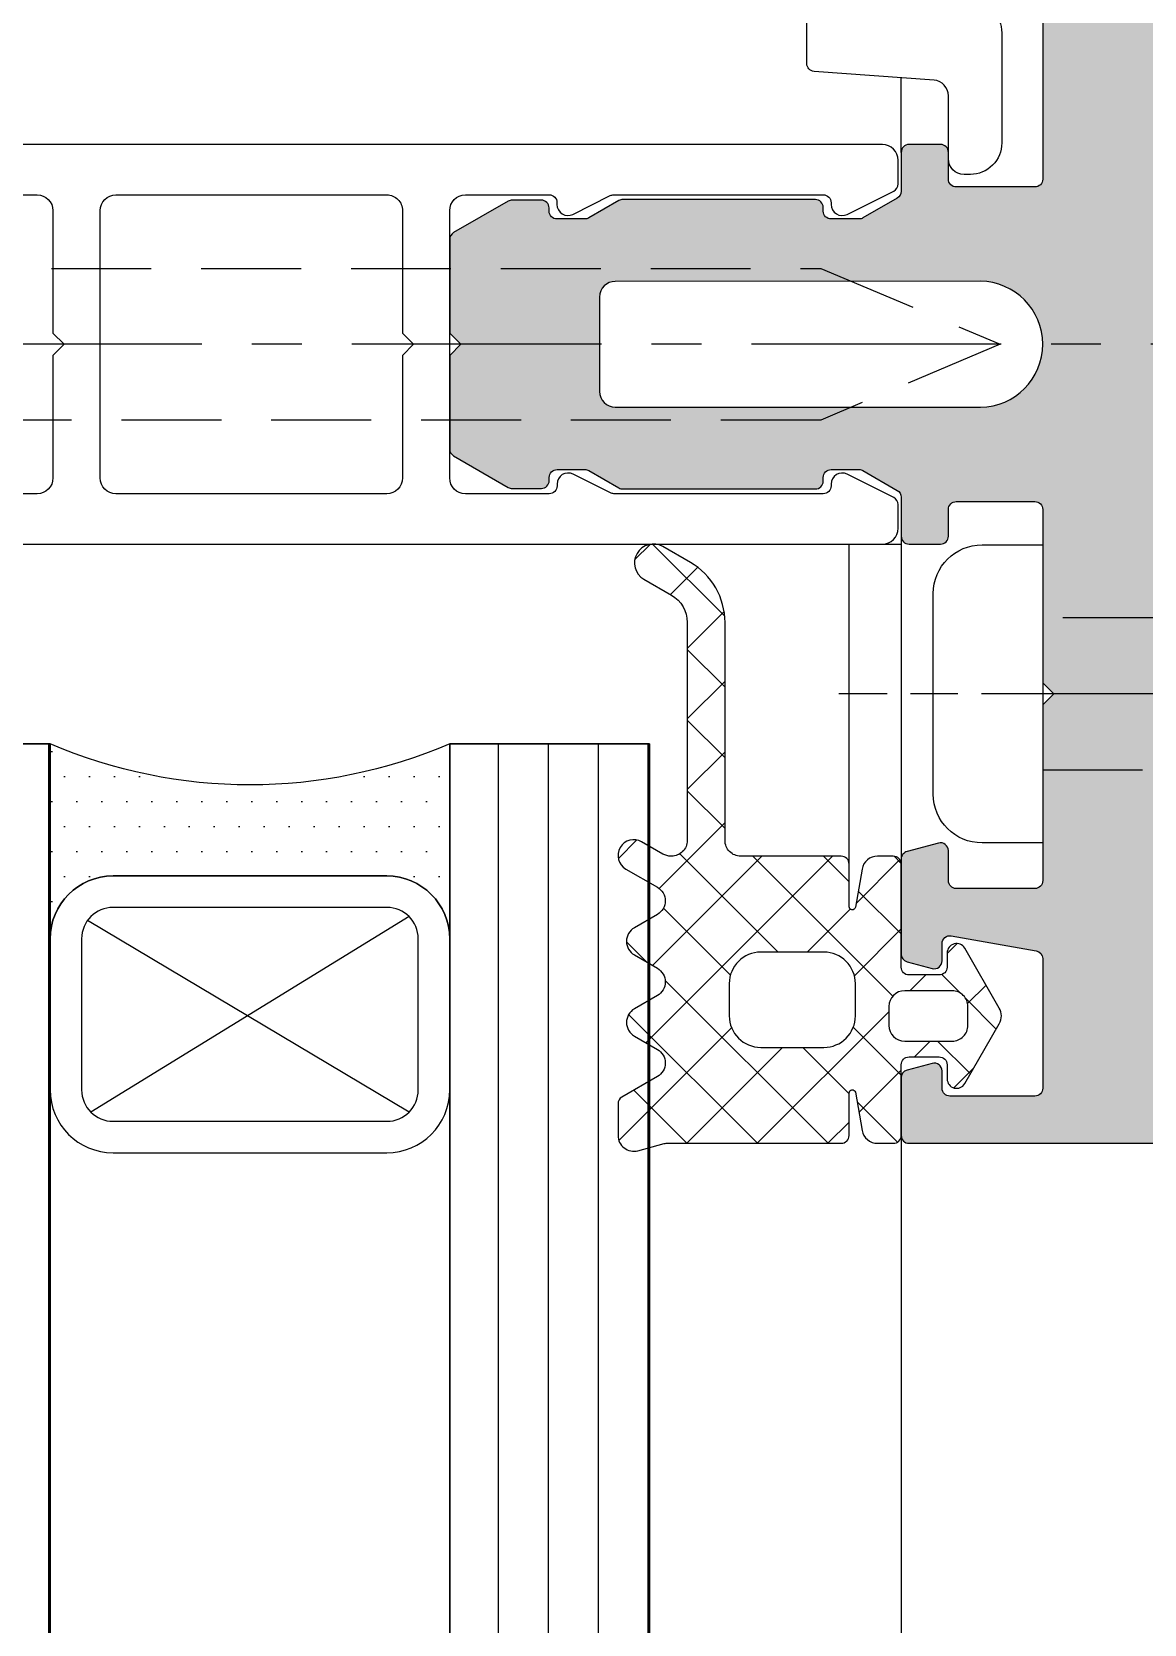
# Model space of a CAD drawing. Header units: millimetres. Extents: x -17234 to -8874, y -2869 to 1211.
# Drawn here: x -16374 to -16338.7, y -516.3 to -465.6 of the extents above; entities that cross this region are included whole.
import ezdxf

# ---------------------------------------------------------------- set-up
doc = ezdxf.new("R2010")
doc.units = ezdxf.units.MM
for name, pattern in [('ACAD_ISO07W100', [3, 0, -3]), ('AM_ISO08W050x2', [9, 6, -0.75, 1.5, -0.75]), ('CENTER', [50.800000000000004, 31.75, -6.35, 6.35, -6.35]), ('DASHED2', [9.524999999999999, 6.35, -3.175])]:
    doc.linetypes.add(name, pattern=pattern)
doc.layers.get('Defpoints').update_dxf_attribs({"linetype": 'ACAD_ISO07W100', "true_color": 0x105689})
for name, color, linetype in [('Centerline', 6, 'CENTER'), ('Gasket EPDM', 32, 'Continuous'), ('Gasket Silicone', 20, 'Continuous'), ('Glass', 4, 'Continuous'), ('Profile', 1, 'Continuous'), ('Profile View', 9, 'Continuous'), ('PVC Spacer', 3, 'Continuous'), ('Screw', 9, 'Continuous'), ('Thermal Break', 3, 'Continuous')]:
    doc.layers.add(name, color=color, linetype=linetype)

# ---------------------------------------------------------------- blocks, each defined once
blk = doc.blocks.new('*U4')
at = {"layer": 'Glass', "ltscale": 0.5}
h = blk.add_hatch(dxfattribs=at)
h.set_pattern_fill('ANSI31', color=5, scale=0.5, angle=45)
h.set_pattern_definition([(90, (0, -0.6999999999979991), (-1.5875, 3.33066907387547e-16), [])])
h.paths.add_polyline_path([(0, 74.300000000002), (6.349999999999909, 74.300000000002), (6.349999999999909, 0), (0, 0)])
h.paths.add_polyline_path([(25.39999999999986, 0), (19.04999999999995, 0), (19.04999999999995, 74.300000000002), (25.39999999999986, 74.300000000002)])
at = {"layer": 'Glass'}
h = blk.add_hatch(dxfattribs=at)
h.set_pattern_fill('DOTS', color=9, scale=0.5)
h.set_pattern_definition([(0, (-1613.788650515187, -1630.791331682484), (0.396875, 0.79375), [0, -0.79375])])
h.paths.add_polyline_path([(17.04999999999995, 4.199999999999999), (8.349999999999909, 4.199999999999999, -0.414213562373095), (6.349999999999909, 6.199999999999998), (6.349999999999909, -1.77635683940025e-15, -0.2058701850370426), (19.04999999999995, -1.77635683940025e-15), (19.04999999999995, 6.199999999999999, -0.4142135623730951)])
at = {"layer": 'Defpoints', "linetype": 'ByBlock', "ltscale": 0.5}
for points in [[(0, 74.300000000002), (6.349999999999909, 74.300000000002), (6.349999999999909, 0), (0, 0)], [(25.39999999999986, 0), (19.04999999999995, 0), (19.04999999999995, 74.300000000002), (25.39999999999986, 74.300000000002)]]:
    blk.add_lwpolyline(points, close=True, dxfattribs=at)
at = {"layer": 'Glass'}
for points in [[(0, 74.300000000002), (0, 0), (6.349999999999909, 0), (6.349999999999909, 74.300000000002)], [(19.04999999999995, 74.300000000002), (19.04999999999995, 0), (25.39999999999986, 0), (25.39999999999986, 74.300000000002)]]:
    blk.add_lwpolyline(points, dxfattribs=at)
at = {"layer": 'Glass', "color": 3}
for points in [[(19.04999999999995, 6.199999999999999), (19.04999999999995, 11, 0.4142135623730951), (17.04999999999995, 13), (8.349999999999909, 13, 0.4142135623730951), (6.349999999999909, 11), (6.349999999999909, 6.199999999999999, 0.4142135623730951), (8.349999999999909, 4.199999999999999), (17.04999999999995, 4.199999999999999, 0.4142135623730951)], [(18.04999999999995, 6.199999999999999), (18.04999999999995, 11, 0.414213562373095), (17.04999999999995, 12), (8.349999999999909, 12, 0.414213562373095), (7.349999999999909, 11), (7.349999999999909, 6.199999999999999, 0.414213562373095), (8.349999999999909, 5.199999999999999), (17.04999999999995, 5.199999999999999, 0.414213562373095)]]:
    blk.add_lwpolyline(points, format="xyb", close=True, dxfattribs=at)
at = {"layer": 'Glass', "color": 9}
for points in [[(7.64289321881347, 5.49289321881356), (17.75710678118639, 11.70710678118667)], [(7.64289321881347, 11.70710678118644), (17.86423487550928, 5.619464413231707)]]:
    blk.add_lwpolyline(points, dxfattribs=at)
blk.add_lwpolyline([(6.349999999999909, 0, -0.2058701850370426), (19.04999999999995, 0), (19.04999999999995, 6.199999999999999, -0.4142135623730951), (17.04999999999995, 4.199999999999999), (8.349999999999909, 4.199999999999999, -0.4142135623730951), (6.349999999999909, 6.199999999999998)], format="xyb", close=True, dxfattribs=at)
blk = doc.blocks.new('GG - 01')
at = {"layer": 'Gasket EPDM', "ltscale": 0.5}
h = blk.add_hatch(dxfattribs=at)
h.set_pattern_fill('ANSI37', color=5, scale=0.5, style=0)
h.set_pattern_definition([(45, (16923.13597728441, 487.5036104391235), (-1.122532015133644, 1.122532015133644), []), (135, (16923.13597728441, 487.5036104391235), (-1.122532015133644, -1.122532015133644), [])])
edge = h.paths.add_edge_path(flags=16)
edge.add_arc((-2.456698961395585, -4.827477994350676), 0.999999999999698, -90.00000000001728, 1.7280399333685637e-11, ccw=False)
edge.add_line((-2.456698961395887, -5.827477994350375), (-4.465798961398832, -5.827477994349238))
edge.add_arc((-4.465798961398537, -4.827477994348943), 1.000000000000295, 180.0000000000169, 269.9999999999831, ccw=False)
edge.add_line((-5.465798961398832, -4.827477994349238), (-5.465798961398832, -3.800001866927573))
edge.add_arc((-4.465798961398537, -3.800001866927868), 1.000000000000295, 90.00000000001688, 179.9999999999831, ccw=False)
edge.add_line((-4.465798961398832, -2.800001866927573), (-2.456698961395887, -2.800001866926436))
edge.add_arc((-2.456698961395585, -3.800001866926134), 0.999999999999698, -1.7280399333685637e-11, 90.00000000001728, ccw=False)
edge.add_line((-1.456698961395887, -3.800001866926436), (-1.456698961395887, -4.827477994350375))
edge = h.paths.add_edge_path()
edge.add_arc((-8.000000000000213, -7.458536453019235), 0.4999999999999999, 300.0000000000282, 419.9999999999718)
edge.add_line((-7.75, -7.025523751127139), (-8.482050807557243, -6.602874020323156))
edge.add_arc((-8.232050807556735, -6.169861318431231), 0.4999999999999997, 120.00000000006719, 239.9999999999328, ccw=False)
edge.add_line((-8.482050807557243, -5.736848616539305), (-7.75, -5.314198885735323))
edge.add_arc((-8.000000000000115, -4.88118618384317), 0.5000000000000003, 300.0000000000152, 419.9999999999848)
edge.add_line((-7.75, -4.448173481951017), (-8.482050807557243, -4.025523751147261))
edge.add_arc((-8.232050807556735, -3.592511049255336), 0.4999999999999997, 120.00000000006719, 239.9999999999328, ccw=False)
edge.add_line((-8.482050807557243, -3.15949834736341), (-7.75, -2.736848616559428))
edge.add_arc((-8.00000000000031, -2.303835914667388), 0.4999999999999996, 300.0000000000412, 419.9999999999588)
edge.add_line((-7.75, -1.870823212775349), (-8.874999999989086, -1.221304159940132))
edge.add_arc((-8.749999999989212, -1.004797808994095), 0.249999999999874, 180.0000000006814, 240.0000000000167, ccw=False)
edge.add_line((-8.999999999989086, -1.004797808997068), (-9, 0.0003111022266466534))
edge.add_arc((-8.499999999999089, 0.0003111022268556529), 0.5000000000009113, 74.99999999992588, 179.9999999999197, ccw=False)
edge.add_line((-8.370590477446967, 0.4832740153721033), (-7.531791636873095, 0.2585185434287496))
edge.add_arc((-7.467086875598413, 0.4999999999906641), 0.2499999999897547, 254.999999999596, 269.9999999995868)
edge.add_line((-7.467086875600216, 0.2500000000009095), (-1.90517973669921, 0.2500000000009095))
edge.add_arc((-1.90517973669921, 9.09508579560736e-13), 0.25, 0, 90, ccw=False)
edge.add_line((-1.65517973669921, 9.094947017729282e-13), (-1.65517973669921, -1.355333104784677))
edge.add_arc((-1.555179736698301, -1.355333104786262), 0.1000000000009096, 179.9999999990918, 350.0000000009825)
edge.add_line((-1.456698961395887, -1.372697922551424), (-1.24342759702995, -0.16317591116524))
edge.add_arc((-0.7510237205223182, -0.2500000000009916), 0.500000000001901, 89.99999999980389, 169.9999999997724, ccw=False)
edge.add_line((-0.7510237205206067, 0.2500000000009095), (-0.249999999992724, 0.2500000000009095))
edge.add_arc((-0.2499999999972147, 3.694822225952521e-12), 0.2499999999972147, -8.46796410769457e-10, 89.9999999989708, ccw=False)
edge.add_line((0, 0), (0, -2.248338335070002))
edge.add_arc((0.25, -2.248338335070002), 0.25, 180, 270)
edge.add_line((0.25, -2.498338335070002), (1.202190357260406, -2.498338335070002))
edge.add_arc((1.203502841082234, -2.240432973307411), 0.2579087013647964, 269.7084235318334, 358.243507031785)
edge.add_line((1.461290357256075, -2.248338335070002), (1.461290357256075, -1.79833833506973))
edge.add_arc((1.761290357258013, -1.79833833507044), 0.3000000000019374, 29.99999999996311, 179.9999999998644, ccw=False)
edge.add_line((2.021097978395119, -1.648338335069639), (3.119023930419644, -3.550001866927232))
edge.add_arc((2.686011228527425, -3.800001866927232), 0.4999999999999999, -30.000000000000114, 30.000000000000114, ccw=False)
edge.add_line((3.119023930419644, -4.050001866927232), (2.021097978395119, -5.951665398784371))
edge.add_arc((1.761290357258013, -5.80166539878357), 0.3000000000019375, 180.0000000001357, 330.0000000000369, ccw=False)
edge.add_line((1.461290357256075, -5.80166539878428), (1.461290357256075, -5.351665398784007))
edge.add_arc((1.203502841082234, -5.359570760546599), 0.2579087013647965, 1.756492968214997, 90.29157646816661)
edge.add_line((1.202190357260406, -5.101665398784007), (0.25, -5.101665398784007))
edge.add_arc((0.25, -5.351665398784007), 0.25, 90, 180)
edge.add_line((0, -5.351665398784007), (7.275957614183426e-12, -8.627476127416458))
edge.add_arc((-0.2499999999935199, -8.627476127416458), 0.2500000000007958, -89.99999999981759, 0, ccw=False)
edge.add_line((-0.249999999992724, -8.877476127417253), (-0.7510237205206067, -8.877476127417253))
edge.add_arc((-0.7510237205223182, -8.377476127415353), 0.5000000000019007, 190.0000000002276, 270.0000000001961, ccw=False)
edge.add_line((-1.24342759702995, -8.464300216251104), (-1.456698961395887, -7.25477820486492))
edge.add_arc((-1.555179736698301, -7.272143022630082), 0.1000000000009094, 9.999999999017358, 180.0000000009084)
edge.add_line((-1.65517973669921, -7.272143022631667), (-1.65517973669921, -8.627476127417253))
edge.add_arc((-1.90517973669921, -8.627476127417253), 0.25, -90, 0, ccw=False)
edge.add_line((-1.90517973669921, -8.877476127417253), (-5.099999999987631, -8.877476127417253))
edge.add_arc((-5.099999999987631, -9.377476127417253), 0.5, 90, 180.000000000013)
edge.add_line((-5.599999999987631, -9.377476127417367), (-5.599999999983993, -16.30817414006583))
edge.add_arc((-7.799999999985766, -16.30817414006576), 2.200000000001773, 300.0000000000704, 359.99999999999824, ccw=False)
edge.add_line((-6.699999999982538, -18.21343002839171), (-7.576738509371353, -18.71961524279709))
edge.add_arc((-7.876738509374263, -18.20000000052278), 0.6000000000046156, 120.0000000000664, 300.00000000006645, ccw=False)
edge.add_line((-8.176738509377174, -17.68038475824847), (-7.299999999995634, -17.17419954384854))
edge.add_arc((-7.799999999995978, -16.30817414006391), 1.000000000000343, 300.0000000000114, 359.999999999942)
edge.add_line((-6.799999999995634, -16.30817414006492), (-6.799999999995634, -9.377476127417594))
edge.add_arc((-7.299999999995634, -9.377476127417253), 0.5, 359.9999999999609, 450)
edge.add_line((-7.299999999995634, -8.877476127417253), (-7.323701012715901, -8.877476127417253))
edge.add_arc((-7.323701012715786, -9.377476127417253), 0.5, 90.00000000001312, 120.0000000000152)
edge.add_line((-7.573701012715901, -8.9444634255251), (-8.25, -9.334924827885743))
edge.add_arc((-8.499999999998181, -8.901912125993249), 0.4999999999993284, 119.99999999980369, 299.9999999998037, ccw=False)
edge.add_line((-8.749999999996362, -8.468899424100755), (-7.75, -7.891549154911331))
edge = h.paths.add_edge_path(flags=16)
edge.add_arc((1.620370595716071, -4.100003733857324), 0.499999999999869, -90.00000000001512, 1.5120349416974932e-11, ccw=False)
edge.add_line((1.62037059571594, -4.600003733857193), (0.1112705957129947, -4.600003733855374))
edge.add_arc((0.1112705957134494, -4.100003733854919), 0.5000000000004547, 180.0000000002084, 269.9999999999479, ccw=False)
edge.add_line((-0.3887294042870053, -4.100003733856738), (-0.3887294042870053, -3.499999999996362))
edge.add_arc((0.1112705957125399, -3.499999999997272), 0.4999999999995453, 89.99999999994787, 179.9999999998958, ccw=False)
edge.add_line((0.1112705957129947, -2.999999999997726), (1.62037059571594, -2.999999999995907))
edge.add_arc((1.620370595716071, -3.499999999995776), 0.499999999999869, -1.5006662579253316e-11, 90.000000000015, ccw=False)
edge.add_line((2.12037059571594, -3.499999999995907), (2.12037059571594, -4.100003733857193))
blk.add_lwpolyline([(-7.75, -7.891549154911331, 0.5773502691892974), (-7.75, -7.025523751127139), (-8.482050807557243, -6.602874020323156, -0.5773502691888426), (-8.482050807557243, -5.736848616539305), (-7.75, -5.314198885735323, 0.577350269189449), (-7.75, -4.448173481951017), (-8.482050807557243, -4.025523751147261, -0.5773502691888426), (-8.482050807557243, -3.15949834736341), (-7.75, -2.736848616559428, 0.5773502691891458), (-7.75, -1.870823212775349), (-8.874999999989086, -1.221304159940132, -0.2679491924280138), (-8.999999999989086, -1.004797808997068), (-9, 0.0003111022266466534), (-9, 0.0003111022275561481, -0.4931454260312705), (-8.370590477446967, 0.4832740153721033), (-7.531791636873095, 0.2585185434287496, 0.06554346281519802), (-7.467086875600216, 0.2500000000009095), (-1.90517973669921, 0.2500000000009095, -0.4142135623730951), (-1.65517973669921, 9.094947017729282e-13), (-1.65517973669921, -1.355333104784677, 0.9163311740325999), (-1.456698961395887, -1.372697922551424), (-1.24342759702995, -0.16317591116524, -0.3639702342660466), (-0.7510237205206067, 0.2500000000009095), (-0.249999999992724, 0.2500000000009095, -0.4142135623721627), (0, 0), (0, -2.248338335070002, 0.4142135623730951), (0.25, -2.498338335070002), (1.202190357260406, -2.498338335070002, 0.4067446540325116), (1.461290357256075, -2.248338335070002), (1.461290357256075, -1.79833833506973, -0.7673269879782757), (2.021097978395119, -1.648338335069639), (3.119023930419644, -3.550001866927232, -0.2679491924311227), (3.119023930419644, -4.050001866927232), (2.021097978395119, -5.951665398784371, -0.7673269879782757), (1.461290357256075, -5.80166539878428), (1.461290357256075, -5.351665398784007, 0.4067446540325116), (1.202190357260406, -5.101665398784007), (0.25, -5.101665398784007, 0.4142135623730951), (0, -5.351665398784007), (7.275957614183426e-12, -8.627476127416458, -0.4142135623721627), (-0.249999999992724, -8.877476127417253), (-0.7510237205206067, -8.877476127417253, -0.3639702342660466), (-1.24342759702995, -8.464300216251104), (-1.456698961395887, -7.25477820486492, 0.9163311740325999), (-1.65517973669921, -7.272143022631667), (-1.65517973669921, -8.627476127417253, -0.4142135623730951), (-1.90517973669921, -8.877476127417253), (-5.099999999987631, -8.877476127417253, 0.4142135623731616), (-5.599999999987631, -9.377476127417367), (-5.599999999983993, -16.30817414006583, -0.2679491924307854), (-6.699999999982538, -18.21343002839171), (-7.576738509371353, -18.71961524279709, -0.9999999999999997), (-8.176738509377174, -17.68038475824847), (-7.299999999995634, -17.17419954384854, 0.2679491924307981), (-6.799999999995634, -16.30817414006492), (-6.799999999995634, -9.377476127417594, 0.4142135623732949), (-7.299999999995634, -8.877476127417253), (-7.323701012715901, -8.877476127417253, 0.1316524975874049), (-7.573701012715901, -8.9444634255251), (-8.25, -9.334924827885743, -1), (-8.749999999996362, -8.468899424100755), (-8.749999999996362, -8.468899424100755), (-7.75, -7.891549154911331, 0.2679491924311227)], format="xyb", dxfattribs=at)
for points in [[(-1.456698961395887, -4.827477994350375, -0.4142135623732719), (-2.456698961395887, -5.827477994350375), (-4.465798961398832, -5.827477994349238, -0.4142135623729226), (-5.465798961398832, -4.827477994349238), (-5.465798961398832, -3.800001866927573, -0.4142135623729225), (-4.465798961398832, -2.800001866927573), (-2.456698961395887, -2.800001866926436, -0.4142135623732719), (-1.456698961395887, -3.800001866926436)], [(2.12037059571594, -4.100003733857193, -0.4142135623732486), (1.62037059571594, -4.600003733857193), (0.1112705957129947, -4.600003733855374, -0.4142135623717632), (-0.3887294042870053, -4.100003733856738), (-0.3887294042870053, -3.499999999996362, -0.4142135623728287), (0.1112705957129947, -2.999999999997726), (1.62037059571594, -2.999999999995907, -0.4142135623732486), (2.12037059571594, -3.499999999995907)]]:
    blk.add_lwpolyline(points, format="xyb", close=True, dxfattribs=at)

msp = doc.modelspace()

# ---------------------------------------------------------------- hatches: boundary and pattern name
at = {"layer": 'Gasket Silicone', "ltscale": 0.5}
h = msp.add_hatch(color=1, dxfattribs=at)
h.dxf.hatch_style = 1
edge = h.paths.add_edge_path()
edge.add_arc((-16346.13684075893, -459.1096972958539), 0.25, 180.0000000000082, 255.0011267703362)
edge.add_line((-16346.20154077125, -459.3511800248538), (-16345.20154105961, -459.61910732388))
edge.add_arc((-16345.13684121367, -459.377624550302), 0.2499999999999919, 255.0011662470153, 359.9999694738776)
edge.add_line((-16344.88684121367, -459.3776246834974), (-16344.8868407589, -458.5240565166353))
edge.add_arc((-16344.6368407589, -458.5240566498301), 0.2500000000000355, 134.999999999856, 179.9999694740014, ccw=False)
edge.add_arc((-16344.6368407589, -458.5240566498312), 0.2500000000021323, 90.00000000041689, 134.9999999999632, ccw=False)
edge.add_line((-16344.6368407589, -458.27405664983), (-16342.13684075889, -458.274056649829))
edge.add_arc((-16342.13684075889, -458.524056649829), 0.2499999999999574, -1.4011902749189176e-10, 90, ccw=False)
edge.add_line((-16341.88684075889, -458.5240566498296), (-16341.88684075891, -464.1079403905746))
edge.add_line((-16341.8868407589, -464.1079403905746), (-16341.53328736831, -464.4614937811664))
edge.add_line((-16341.53328736831, -464.4614937811664), (-16341.88684075191, -464.8150471647573))
edge.add_arc((-16341.6368407589, -464.8151063079443), 0.25, 179.9864453798502, 179.9999996825951)
edge.add_line((-16341.8868407589, -464.8151063065594), (-16341.8868407589, -470.3240529159647))
edge.add_arc((-16342.1368407589, -470.324052915965), 0.25, -89.99999999916622, 5.860556484549306e-11, ccw=False)
edge.add_line((-16342.1368407589, -470.5740529159647), (-16344.6368407589, -470.574052915996))
edge.add_arc((-16344.6368407589, -470.3240529159958), 0.2500000000002487, 180.000000000057, 270.0000000008338, ccw=False)
edge.add_line((-16344.8868407589, -470.324052915996), (-16344.8868407589, -469.4740529159873))
edge.add_arc((-16345.1368407589, -469.4740529159873), 0.25, 0, 90)
edge.add_line((-16345.1368407589, -469.2240529159873), (-16346.1368407589, -469.2240529159873))
edge.add_arc((-16346.1368407589, -469.4740529159873), 0.25, 90, 180)
edge.add_line((-16346.3868407589, -469.4740529159873), (-16346.3868407589, -470.7125636158955))
edge.add_arc((-16346.6368407589, -470.7125636158954), 0.25, 299.9999999999997, 359.99999999997885, ccw=False)
edge.add_line((-16346.5118407589, -470.9290699668416), (-16347.60100087912, -471.5578968554411))
edge.add_arc((-16347.72600087912, -471.3413905044948), 0.2500000000001559, 270, 299.99999999997937, ccw=False)
edge.add_line((-16347.72600087912, -471.5913905044949), (-16348.61379161768, -471.5913905044949))
edge.add_arc((-16348.61379161768, -471.3413905044949), 0.25, 180, 270, ccw=False)
edge.add_line((-16348.86379161768, -471.3413905044949), (-16348.86379161768, -471.2240529158283))
edge.add_arc((-16349.11379161768, -471.2240529158283), 0.25, 0, 90)
edge.add_line((-16349.11379161768, -470.9740529158283), (-16355.23684075889, -470.9740529158283))
edge.add_arc((-16355.23684075889, -471.2240529158282), 0.2499999999998224, 90, 120.0000000000307)
edge.add_line((-16355.36184075889, -471.0075465648823), (-16356.3150754241, -471.5578968554411))
edge.add_arc((-16356.4400754241, -471.3413905044949), 0.2500000000000205, 270, 299.99999999999727, ccw=False)
edge.add_line((-16356.4400754241, -471.5913905044949), (-16357.32786616266, -471.5913905044949))
edge.add_arc((-16357.32786616266, -471.3413905044949), 0.25, 180, 270, ccw=False)
edge.add_line((-16357.57786616266, -471.3413905044949), (-16357.57786616266, -471.2413905044943))
edge.add_arc((-16357.82786616266, -471.2413905044943), 0.25, 0, 90)
edge.add_line((-16357.82786616266, -470.9913905044943), (-16358.75478995156, -470.9913905044943))
edge.add_arc((-16358.75478995156, -471.2413905044941), 0.2499999999996874, 90, 120.0000000000722)
edge.add_line((-16358.87978995156, -471.0248841535486), (-16360.6118407589, -472.0248841534183))
edge.add_arc((-16360.4868407589, -472.2413905043644), 0.2500000000000082, 119.9999999999989, 179.9999999995603)
edge.add_line((-16360.7368407589, -472.2413905043625), (-16360.73684075891, -475.2204995253707))
edge.add_line((-16360.73684075891, -475.2204995253707), (-16360.38328736831, -475.5740529159657))
edge.add_line((-16360.38328736831, -475.5740529159657), (-16360.73684075891, -475.9276063065563))
edge.add_line((-16360.73684075891, -475.9276063065563), (-16360.7368407589, -478.9067153275626))
edge.add_arc((-16360.4868407589, -478.9067153275612), 0.25, 180.0000000003322, 239.9999999999994)
edge.add_line((-16360.6118407589, -479.1232216785072), (-16358.87979097927, -480.1232216479099))
edge.add_arc((-16358.7547909265, -479.9067153274311), 0.2500000000007542, 239.9999860344914, 269.9999999995831)
edge.add_line((-16358.7547909265, -480.1567153274311), (-16357.82453093497, -480.156715327431))
edge.add_arc((-16357.82453093497, -479.906715327431), 0.25, 270, 360)
edge.add_line((-16357.57453093497, -479.906715327431), (-16357.57453093497, -479.806715327431))
edge.add_arc((-16357.32453093497, -479.806715327431), 0.25, 90, 180, ccw=False)
edge.add_line((-16357.32453093497, -479.556715327431), (-16356.44007542387, -479.556715327431))
edge.add_arc((-16356.44007542387, -479.806715327431), 0.25, 59.99999999998971, 90, ccw=False)
edge.add_line((-16356.31507542387, -479.590208976485), (-16355.36184075889, -480.1405592669128))
edge.add_arc((-16355.23684075889, -479.924052915967), 0.2499999999997375, 239.9999999999652, 270)
edge.add_line((-16355.23684075889, -480.1740529159667), (-16349.11379161768, -480.1740529159669))
edge.add_arc((-16349.11379161768, -479.9240529159669), 0.25, 270, 360)
edge.add_line((-16348.86379161768, -479.9240529159669), (-16348.86379161768, -479.8067153274305))
edge.add_arc((-16348.61379161768, -479.8067153274305), 0.25, 90, 180, ccw=False)
edge.add_line((-16348.61379161768, -479.5567153274305), (-16347.72600087912, -479.5567153274305))
edge.add_arc((-16347.72600087912, -479.8067153274308), 0.2500000000001563, 60.00000000002058, 90, ccw=False)
edge.add_line((-16347.60100087912, -479.5902089764844), (-16346.5118407589, -480.2190358650839))
edge.add_arc((-16346.6368407589, -480.4355422160301), 0.2499999999999959, -6.480149750132114e-12, 59.99999999999949, ccw=False)
edge.add_line((-16346.3868407589, -480.4355422160301), (-16346.3868407589, -481.6740529159632))
edge.add_arc((-16346.1368407589, -481.6740529159632), 0.25, 180, 270)
edge.add_line((-16346.1368407589, -481.9240529159632), (-16345.1368407589, -481.9240529159632))
edge.add_arc((-16345.1368407589, -481.6740529159632), 0.25, 270, 360)
edge.add_line((-16344.8868407589, -481.6740529159632), (-16344.8868407589, -480.824052915936))
edge.add_arc((-16344.6368407589, -480.8240529159361), 0.25, 89.99999999916622, 179.9999999999642, ccw=False)
edge.add_line((-16344.6368407589, -480.574052915936), (-16342.13684075889, -480.5740529159693))
edge.add_arc((-16342.1368407589, -480.8240529159692), 0.2499999999998721, -3.183231456205249e-12, 89.99999999916622, ccw=False)
edge.add_line((-16341.8868407589, -480.8240529159692), (-16341.88684075889, -486.3329995253786))
edge.add_arc((-16341.63684080133, -486.3330291388777), 0.2499999593223531, 179.9932130848306, 180.0067657660881)
edge.add_line((-16341.8868407589, -486.3330586600964), (-16341.53328736831, -486.6866120506882))
edge.add_line((-16341.53328736831, -486.6866120506882), (-16341.88684075889, -487.0401654412639))
edge.add_line((-16341.88684075889, -487.0401654412639), (-16341.88684075889, -492.6240491821086))
edge.add_arc((-16342.13684075889, -492.6240491821086), 0.25, 270, 359.999999999987, ccw=False)
edge.add_line((-16342.13684075889, -492.8740491821085), (-16344.6368407589, -492.8740491821076))
edge.add_arc((-16344.6368407589, -492.6240491821076), 0.2500000000000426, 180.0000000000098, 270, ccw=False)
edge.add_line((-16344.8868407589, -492.6240491821076), (-16344.886841472, -491.6704598185415))
edge.add_arc((-16345.136841472, -491.6704600054928), 0.2499999999982509, 4.284607468207273e-05, 104.9999748325816)
edge.add_line((-16345.2015461272, -491.4289785204983), (-16346.2015454141, -491.696927051058))
edge.add_arc((-16346.1368407589, -491.938408536053), 0.2500000000003625, 104.9999748321553, 142.5000000002588)
edge.add_arc((-16346.13684075891, -491.9384085360498), 0.2499999999962835, 142.5000000003274, 180.0000000011367)
edge.add_line((-16346.3868407589, -491.9384085360547), (-16346.3868407589, -494.9596898281633))
edge.add_arc((-16346.1368407589, -494.9596898281626), 0.25, 180.0000000001563, 255.0000000002339)
edge.add_line((-16346.20154552018, -495.2011712847353), (-16345.40154552018, -495.4155306386803))
edge.add_arc((-16345.3368407589, -495.1740491821075), 0.2500000000006749, 254.9999999998311, 359.9999999999479)
edge.add_line((-16345.0868407589, -495.1740491821078), (-16345.0868407589, -494.6240491821087))
edge.add_arc((-16344.8368407589, -494.6240491821088), 0.250000000001819, 80.00000000035868, 179.9999999999804, ccw=False)
edge.add_line((-16344.79342871449, -494.3778472438556), (-16342.09342871449, -494.8539300917677))
edge.add_arc((-16342.13684075891, -495.1001320300206), 0.2499999999999447, -3.183231456205249e-12, 79.99999999993969, ccw=False)
edge.add_line((-16341.88684075891, -495.1001320300206), (-16341.88684075891, -499.2240529159708))
edge.add_arc((-16342.1368407589, -499.224052915971), 0.25, -90, 5.5422333389287814e-11, ccw=False)
edge.add_line((-16342.1368407589, -499.4740529159709), (-16344.8368407589, -499.4740529159684))
edge.add_arc((-16344.8368407589, -499.2240529159683), 0.2500000000000853, 180.0000000004104, 270, ccw=False)
edge.add_line((-16345.0868407589, -499.2240529159701), (-16345.0868407589, -498.6740529159673))
edge.add_arc((-16345.3368407589, -498.6740529159691), 0.25, 4.103678872211488e-10, 105.0000000001907)
edge.add_line((-16345.40154552018, -498.4325714593967), (-16346.20154552018, -498.6469308133435))
edge.add_arc((-16346.1368407589, -498.8884122699154), 0.24999999999992, 105.0000000002152, 180.0000000000749)
edge.add_line((-16346.3868407589, -498.8884122699158), (-16346.3868407589, -500.7240529159684))
edge.add_arc((-16346.1368407589, -500.7240529159684), 0.25, 180, 270)
edge.add_line((-16346.1368407589, -500.9740529159684), (-16248.2118407589, -500.9740529159684))
edge.add_arc((-16248.2118407589, -500.7240529159684), 0.25, 270, 360)
edge.add_line((-16247.9618407589, -500.7240529159684), (-16247.9618407589, -450.4240529159691))
edge.add_arc((-16248.2118407589, -450.4240529159691), 0.25, 0, 90)
edge.add_line((-16248.2118407589, -450.1740529159691), (-16346.1368407589, -450.1740529159691))
edge.add_arc((-16346.1368407589, -450.4240529159691), 0.25, 90, 180)
edge.add_line((-16346.3868407589, -450.4240529159691), (-16346.3868407589, -452.2596935620226))
edge.add_arc((-16346.1368407589, -452.2596935620231), 0.25, 179.9999999998763, 254.9999999997789)
edge.add_line((-16346.20154552018, -452.5011750185949), (-16345.40154552018, -452.7155343725408))
edge.add_arc((-16345.3368407589, -452.4740529159683), 0.250000000000517, 254.9999999998215, 359.9999999995684)
edge.add_line((-16345.0868407589, -452.4740529159701), (-16345.0868407589, -451.9240529159674))
edge.add_arc((-16344.8368407589, -451.9240529159692), 0.25, 90, 179.999999999575, ccw=False)
edge.add_line((-16344.8368407589, -451.6740529159691), (-16342.1368407589, -451.6740529159654))
edge.add_arc((-16342.1368407589, -451.9240529159651), 0.2499999999998224, -4.069988790433854e-11, 90, ccw=False)
edge.add_line((-16341.8868407589, -451.9240529159654), (-16341.8868407589, -456.0479738019164))
edge.add_arc((-16342.1368407589, -456.0479738019167), 0.249999999998181, -80.00000000034908, 3.581135388230905e-11, ccw=False)
edge.add_line((-16342.09342871449, -456.2941757401695), (-16344.79342871449, -456.7702585880819))
edge.add_arc((-16344.8368407589, -456.5240566498287), 0.2499999999998458, 180.0000000000212, 279.999999999641, ccw=False)
edge.add_line((-16345.0868407589, -456.5240566498288), (-16345.0868407589, -455.9740566498298))
edge.add_arc((-16345.3368407589, -455.97405664983), 0.25, 4.233954391964233e-11, 105.0000000001781)
edge.add_line((-16345.40154552018, -455.7325751932574), (-16346.20154552018, -455.9469345472032))
edge.add_arc((-16346.1368407589, -456.188416003775), 0.2499999999997896, 105.0000000002232, 180.0000000001058)
edge.add_line((-16346.3868407589, -456.1884160037755), (-16346.3868407589, -459.1096972958829))
edge.add_arc((-16346.13684075891, -459.109697295885), 0.2499999999872671, 179.9999999995375, 255.001166247097)
edge.add_line((-16346.20154060486, -459.3511800694507), (-16346.38684075893, -459.1096972958539))
edge = h.paths.add_edge_path(flags=16)
edge.add_arc((-16343.89020688472, -475.5740529159625), 2.003366125820286, 270.6626206666342, 449.4858379302361)
edge.add_line((-16343.87222927699, -473.5707674546005), (-16355.4743407589, -473.5740529158226))
edge.add_arc((-16355.4743407589, -474.0740529158226), 0.4999999999999716, 90, 180.0000000000033)
edge.add_line((-16355.9743407589, -474.0740529158226), (-16355.9743407589, -475.5740529159594))
edge.add_line((-16355.9743407589, -475.5740529159594), (-16355.9743407589, -477.0740529159594))
edge.add_arc((-16355.4743407589, -477.0740529159596), 0.5, 179.9999999999968, 270)
edge.add_line((-16355.4743407589, -477.5740529159594), (-16343.86703864758, -477.577285070974))
edge = h.paths.add_edge_path(flags=16)
edge.add_arc((-16337.6368407589, -498.2240529159684), 0.25, 180, 270)
edge.add_line((-16337.6368407589, -498.4740529159684), (-16252.2118407589, -498.4740529159684))
edge.add_arc((-16252.2118407589, -498.2240529159684), 0.25, 270, 360)
edge.add_line((-16251.9618407589, -498.2240529159684), (-16251.9618407589, -452.9240529159664))
edge.add_arc((-16252.2118407589, -452.9240529159664), 0.25, 0, 90)
edge.add_line((-16252.2118407589, -452.6740529159664), (-16337.6368407589, -452.6740529159664))
edge.add_arc((-16337.6368407589, -452.9240529159664), 0.25, 90, 180)
edge.add_line((-16337.8868407589, -452.9240529159664), (-16337.8868407589, -498.2240529159684))

# ---------------------------------------------------------------- linework, layer by layer
at = {"layer": 'Centerline', "linetype": 'AM_ISO08W050x2'}
msp.add_line((-16319.8368407589, -486.6866120506882), (-16348.3666407589, -486.6866120506882), dxfattribs=at)
at = {"layer": 'Centerline', "ltscale": 0.25}
msp.add_lwpolyline([(-16241.61184075891, -475.5740529159622), (-16403.86184075891, -475.5740529159631)], dxfattribs=at)
at = {"layer": 'Gasket EPDM', "ltscale": 0.5}
msp.add_lwpolyline([(-16348.0420204956, -492.0965767890489), (-16348.04202049561, -481.9240529161254), (-16346.3868407589, -481.9240529161254)], dxfattribs=at)
at = {"layer": 'Profile', "color": 9, "ltscale": 0.5}
msp.add_lwpolyline([(-16341.8868407589, -464.8151063065594), (-16341.8868407589, -470.3240529159647, -0.414213562369425), (-16342.1368407589, -470.5740529159647), (-16344.6368407589, -470.574052915996, -0.4142135623767711), (-16344.8868407589, -470.324052915996), (-16344.8868407589, -469.4740529159873, 0.414213562373095), (-16345.1368407589, -469.2240529159873), (-16346.1368407589, -469.2240529159873, 0.414213562373095), (-16346.3868407589, -469.4740529159873), (-16346.3868407589, -470.7125636158955, -0.2679491924310263), (-16346.5118407589, -470.9290699668416), (-16347.60100087912, -471.5578968554411, -0.1316524975873059), (-16347.72600087912, -471.5913905044949), (-16348.61379161768, -471.5913905044949, -0.4142135623730949), (-16348.86379161768, -471.3413905044949), (-16348.86379161768, -471.2240529158283, 0.4142135623730951), (-16349.11379161768, -470.9740529158283), (-16355.23684075889, -470.9740529158283, 0.1316524975875179), (-16355.36184075889, -471.0075465648823), (-16356.3150754241, -471.5578968554411, -0.1316524975873894), (-16356.4400754241, -471.5913905044949), (-16357.32786616266, -471.5913905044949, -0.414213562373095), (-16357.57786616266, -471.3413905044949), (-16357.57786616266, -471.2413905044943, 0.414213562373095), (-16357.82786616266, -470.9913905044943), (-16358.75478995156, -470.9913905044943, 0.1316524975876537), (-16358.87978995156, -471.0248841535486), (-16360.6118407589, -472.0248841534183, 0.2679491924290531), (-16360.7368407589, -472.2413905043625), (-16360.73684075891, -475.2204995253707), (-16360.38328736831, -475.5740529159657), (-16360.73684075891, -475.9276063065563), (-16360.7368407589, -478.9067153275626, 0.2679491924295719), (-16360.6118407589, -479.1232216785072), (-16358.87979097927, -480.1232216479099, 0.1316525595779446), (-16358.7547909265, -480.1567153274311), (-16357.82453093497, -480.156715327431, 0.414213562373095), (-16357.57453093497, -479.906715327431), (-16357.57453093497, -479.806715327431, -0.414213562373095), (-16357.32453093497, -479.556715327431), (-16356.44007542387, -479.556715327431, -0.1316524975874204), (-16356.31507542387, -479.590208976485), (-16355.36184075889, -480.1405592669128, 0.1316524975875362), (-16355.23684075889, -480.1740529159667), (-16349.11379161768, -480.1740529159669, 0.4142135623730951), (-16348.86379161768, -479.9240529159669), (-16348.86379161768, -479.8067153274305, -0.4142135623730949), (-16348.61379161768, -479.5567153274305), (-16347.72600087912, -479.5567153274305, -0.1316524975873059), (-16347.60100087912, -479.5902089764844), (-16346.5118407589, -480.2190358650839, -0.2679491924311481), (-16346.3868407589, -480.4355422160301), (-16346.3868407589, -481.6740529159632, 0.414213562373095), (-16346.1368407589, -481.9240529159632), (-16345.1368407589, -481.9240529159632, 0.414213562373095), (-16344.8868407589, -481.6740529159632), (-16344.8868407589, -480.824052915936, -0.414213562377002), (-16344.6368407589, -480.574052915936), (-16342.13684075889, -480.5740529159693, -0.4142135623689894), (-16341.8868407589, -480.8240529159692), (-16341.88684075889, -486.3329995253786, 5.91347276728374e-05), (-16341.8868407589, -486.3330586600964), (-16341.53328736831, -486.6866120506882), (-16341.88684075889, -487.0401654412639), (-16341.88684075889, -492.6240491821086, -0.4142135623731062), (-16342.13684075889, -492.8740491821085), (-16344.6368407589, -492.8740491821076, -0.4142135623729884), (-16344.8868407589, -492.6240491821076), (-16344.886841472, -491.6704598185415, 0.4931450570934454), (-16345.2015461272, -491.4289785204983), (-16346.2015454141, -491.696927051058, 0.1651007810026813), (-16346.33517909397, -491.7862181788009, 0.1651006681960707), (-16346.3868407589, -491.9384085360547), (-16346.3868407589, -494.9596898281633, 0.3394542588634611), (-16346.20154552018, -495.2011712847353), (-16345.40154552018, -495.4155306386803, 0.4931454260312913), (-16345.0868407589, -495.1740491821078), (-16345.0868407589, -494.6240491821087, -0.4663076581550055), (-16344.79342871449, -494.3778472438556), (-16342.09342871449, -494.8539300917677, -0.3639702342660084), (-16341.88684075891, -495.1001320300206), (-16341.8868407589, -499.2240529159708, -0.4142135623735261), (-16342.1368407589, -499.4740529159709), (-16344.8368407589, -499.4740529159684, -0.4142135623708864), (-16345.0868407589, -499.2240529159701), (-16345.0868407589, -498.6740529159673, 0.4931454260298125), (-16345.40154552018, -498.4325714593967), (-16346.20154552018, -498.6469308133435, 0.339454258862822), (-16346.3868407589, -498.8884122699158), (-16346.3868407589, -500.7240529159684, 0.414213562373095), (-16346.1368407589, -500.9740529159684), (-16248.2118407589, -500.9740529159684, 0.4142135623730951)], format="xyb", dxfattribs=at)
at = {"layer": 'Profile', "ltscale": 0.5}
msp.add_lwpolyline([(-16343.86703864758, -477.577285070974, 0.9897830045805022), (-16343.87222927699, -473.5707674546005), (-16355.4743407589, -473.5740529158226, 0.4142135623731276), (-16355.9743407589, -474.0740529158226), (-16355.9743407589, -475.5740529159594), (-16355.9743407589, -477.0740529159594, 0.4142135623731276), (-16355.4743407589, -477.5740529159594)], format="xyb", close=True, dxfattribs=at)
at = {"layer": 'Profile View', "ltscale": 0.5}
for points in [[(-16346.3868407589, -469.4740529159618), (-16346.3868407589, -467.1004978366635)], [(-16346.3868407589, -481.6740529159636), (-16346.3868407589, -491.9384085360547)], [(-16346.3868407589, -500.7240529164688), (-16346.3868407589, -562.5740529159639)]]:
    msp.add_lwpolyline(points, dxfattribs=at)
at = {"layer": 'PVC Spacer', "ltscale": 0.5}
msp.add_lwpolyline([(-16344.18906950681, -464.6740529159623, -0.4142135623732282), (-16343.18906950681, -465.6740529159623), (-16343.18906950681, -469.1740529159739, -0.4142135623731905), (-16344.18906950681, -470.1740529159739), (-16344.3868407589, -470.1740529159739, -0.4142135623730395), (-16344.8868407589, -469.6740529159739), (-16344.8868407589, -467.6740529159716, 0.3888787318518216), (-16345.34326288753, -467.1759555669255), (-16349.15487037745, -466.9003505950975, -0.3932267866872431), (-16349.3868407589, -466.6510015769426), (-16349.3868407589, -464.924052915963, 0.4142135623730951)], format="xyb", dxfattribs=at)
at = {"layer": 'Screw', "linetype": 'DASHED2', "ltscale": 0.5}
for points in [[(-16387.68684075888, -473.161052915963), (-16348.94599875888, -473.161052915963), (-16343.23684075888, -475.574052915963), (-16348.94599875888, -477.987052915963), (-16387.68684075888, -477.987052915963)], [(-16341.8868407589, -489.0996120506886), (-16328.5459987589, -489.0996120506886), (-16322.8368407589, -486.6866120506884), (-16328.5459987589, -484.2736120506877), (-16341.8868407589, -484.2736120506877)]]:
    msp.add_lwpolyline(points, dxfattribs=at)
at = {"layer": 'Screw'}
msp.add_lwpolyline([(-16343.8172407589, -481.9495120506879), (-16341.8868407589, -481.9495120506876), (-16341.8868407589, -491.4237120506884), (-16343.8172407589, -491.4237120506884, -0.414213562373095), (-16345.3666407589, -489.8743120506886), (-16345.3666407589, -483.4989120506877, -0.4142135623730951)], format="xyb", close=True, dxfattribs=at)
at = {"layer": 'Thermal Break', "ltscale": 0.5}
for points in [[(-16379.28684075891, -481.9240529161292), (-16346.98461201083, -481.9240529161253, 0.4142135623730602), (-16346.48461201083, -481.4240529161253), (-16346.48461201083, -480.6695444188056, 0.2840790438402628), (-16346.62280861196, -480.4459376210557), (-16348.10726685926, -479.7037084974028, 0.557536515835399), (-16348.61379161768, -480.0167580142528), (-16348.61379161768, -480.0740529161277, -0.4142135623730951), (-16348.86379161768, -480.3240529161277), (-16355.5183003451, -480.3240529161276, -0.1164338214658533), (-16355.63010374397, -480.2976597138777), (-16356.81800617655, -479.7037084975892, 0.5575365158353869), (-16357.32453093497, -480.0167580144392), (-16357.32453093497, -480.0740529161276, -0.414213562373095), (-16357.57453093497, -480.3240529161276), (-16360.2368407589, -480.3240529161276, -0.4142135623730951), (-16360.7368407589, -479.8240529161276), (-16360.7368407589, -471.3240529159845, -0.4142135623730951), (-16360.2368407589, -470.8240529159845), (-16357.57786616266, -470.8240529159843, -0.414213562373095), (-16357.32786616266, -471.0740529159843), (-16357.32786616266, -471.1313478176726, 0.5575365158353421), (-16356.82134140424, -471.4443973345226), (-16355.63343897166, -470.8504461182342, -0.1164338214658533), (-16355.52163557279, -470.8240529159843), (-16348.86379161768, -470.8240529159843, -0.4142135623730951), (-16348.61379161768, -471.0740529159843), (-16348.61379161768, -471.1313478176727, 0.5575365158353806), (-16348.10726685926, -471.4443973345227), (-16346.62280861206, -470.7021682109199, 0.2840790438417738), (-16346.48461201093, -470.478561413169), (-16346.48461201094, -469.7240529159836, 0.4142135623712495), (-16346.98461201094, -469.2240529159868), (-16379.28684075891, -469.2240529159907, 0.414213562373095)], [(-16378.2868407589, -470.8240529159883), (-16373.8493407589, -470.8240529159883, -0.4142135623730951), (-16373.3493407589, -471.3240529159883), (-16373.3493407589, -475.2204982145423)], [(-16362.23683944808, -475.2204995253679), (-16361.88328605748, -475.574052915963), (-16362.23683944808, -475.9276063065578), (-16362.23684067987, -479.8240530741938, -0.4142134697800951), (-16362.73684067987, -480.3240529161278), (-16371.3493407589, -480.3240529161317, -0.4142135623730951), (-16371.8493407589, -479.8240529161317), (-16371.8493407589, -471.3240529159884, -0.4142135623730951), (-16371.3493407589, -470.8240529159884), (-16362.7368407589, -470.8240529159846, -0.4142135623732262), (-16362.2368407589, -471.3240529159846), (-16362.2368407589, -475.2204982145423)], [(-16373.34933944807, -475.2204995253679), (-16372.99578605748, -475.574052915963), (-16373.34933944808, -475.9276063065578), (-16373.34934067986, -479.8240530741975, -0.4142134697802096), (-16373.84934067986, -480.3240529161316), (-16378.2868407589, -480.3240529161316, -0.4142135623722959)]]:
    msp.add_lwpolyline(points, format="xyb", dxfattribs=at)

# ---------------------------------------------------------------- block references
at = {"layer": 'Gasket EPDM', "xscale": -1, "rotation": 180}
msp.add_blockref('GG - 01', (-16346.3868407589, -500.7240529159553), dxfattribs=at)
at = {"layer": 'Glass', "rotation": 180}
msp.add_blockref('*U4', (-16354.3868407589, -488.274052915962), dxfattribs=at)

doc.saveas('drawing.dxf')
